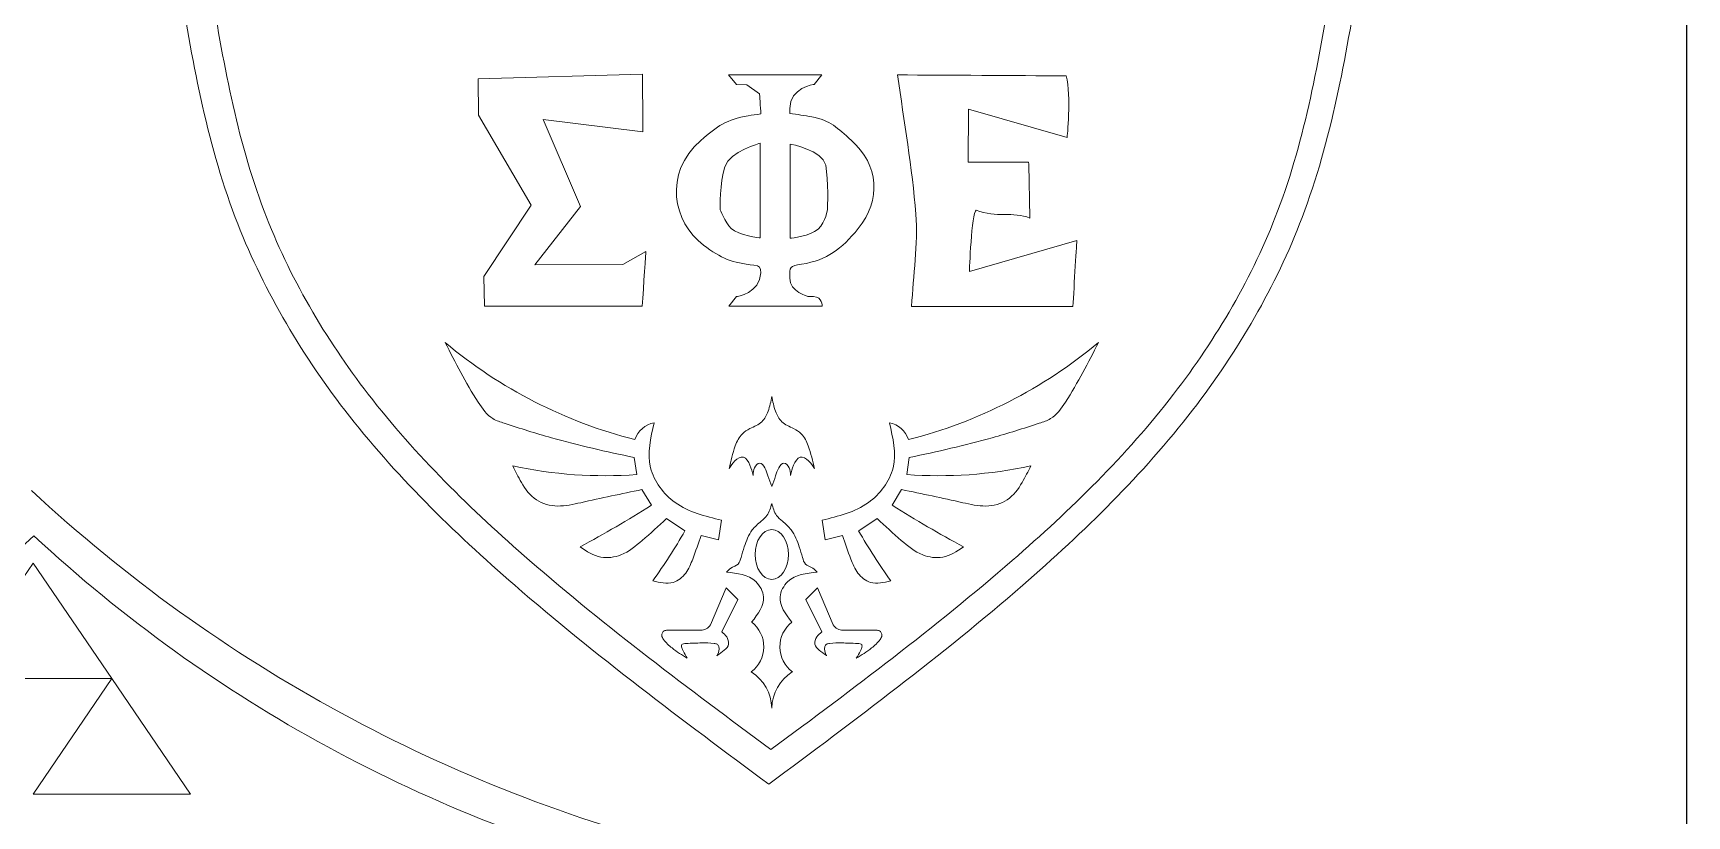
# Model space of a CAD drawing. Header units: inches. Extents: x 0 to 12, y 0 to 12.
# Drawn here: x 9.929 to 12, y 8.588 to 9.569 of the extents above; entities that cross this region are included whole.
import ezdxf

# ---------------------------------------------------------------- set-up
doc = ezdxf.new("R2010")
doc.units = ezdxf.units.IN
doc.header["$MEASUREMENT"] = 0

msp = doc.modelspace()

# ---------------------------------------------------------------- linework, layer by layer
at = {"color": 5, "lineweight": 0}
for p, q in [((10.6852, 9.0159), (10.682, 9.0371)), ((11.0232, 9.0159), (11.0264, 9.0371)), ((10.7034, 8.9773), (10.6916, 8.997)), ((11.005, 8.9773), (11.0168, 8.997)), ((10.7455, 8.9452), (10.7223, 8.9606)), ((10.7914, 8.9587), (10.7876, 8.934)), ((10.9171, 8.9587), (10.9209, 8.934)), ((10.963, 8.9452), (10.9862, 8.9606)), ((10.7876, 8.934), (10.7659, 8.9396)), ((10.9209, 8.934), (10.9426, 8.9396)), ((9.9293, 8.9049), (9.8309, 8.7602)), ((10.0278, 8.7602), (9.9293, 8.9049)), ((10.7773, 8.8275), (10.7971, 8.8738)), ((10.7971, 8.8738), (10.8116, 8.8594)), ((10.9113, 8.8738), (10.8968, 8.8594)), ((10.9312, 8.8275), (10.9113, 8.8738)), ((10.8116, 8.8594), (10.7915, 8.8186)), ((10.8968, 8.8594), (10.9169, 8.8186)), ((10.7235, 8.8208), (10.7652, 8.8208)), ((10.9849, 8.8208), (10.9432, 8.8208)), ((9.8309, 8.7602), (10.0278, 8.7602)), ((10.0278, 8.7602), (9.9293, 8.6154)), ((10.1262, 8.6154), (10.0278, 8.7602)), ((9.9293, 8.6154), (10.1262, 8.6154))]:
    msp.add_line(p, q, dxfattribs=at)
msp.add_lwpolyline([(0, 0), (12, 0), (12, 12), (0, 12)], close=True)
for centre, radius, start, end in [((10.8324, 9.6448), 0.604, 230.1334, 255.6659), ((10.876, 9.6448), 0.604, 284.3341, 309.8666), ((10.7134, 9.0492), 0.0322, 101.4674, 161.1937), ((10.995, 9.0492), 0.0322, 18.8063, 78.5326), ((10.645, 9.565), 0.5506, 257.9267, 274.1924), ((11.0634, 9.565), 0.5506, 265.8076, 282.0733), ((9.9119, 10.2318), 1.4833, 298.2597, 302.2494), ((11.7966, 10.2318), 1.4833, 237.7506, 241.7403), ((8.699, 10.2628), 1.8077, 284.1261, 312.9293), ((11.1615, 10.2628), 1.8077, 227.0707, 255.8739), ((10.0858, 9.3245), 0.7609, 324.5017, 330.1066), ((11.6226, 9.3245), 0.7609, 209.8934, 215.4983), ((10.765, 8.8354), 0.0146, 271.0459, 327.1361), ((10.805, 8.8), 0.0392, 306.8379, 52.1804), ((10.9035, 8.8), 0.0392, 127.8196, 233.1621), ((10.9435, 8.8354), 0.0146, 212.8639, 268.9541), ((10.7982, 8.7214), 0.0561, 1.9204, 57.3192), ((10.9102, 8.7214), 0.0561, 122.6808, 178.0796)]:
    msp.add_arc(centre, radius, start, end, dxfattribs=at)
at = {"color": 250, "lineweight": 0}
msp.add_arc((11.2235, 10.389), 1.9029, 227.0707, 255.8739, dxfattribs=at)
at = {"color": 5, "lineweight": 0}
msp.add_ellipse((10.8542, 8.9157), major_axis=(0, 0.0313), ratio=0.665933, dxfattribs=at)
at = {"color": 250, "lineweight": 0}
for points in [[(10.8504, 8.6278), (10.7422, 8.7083), (10.5524, 8.8495), (10.3154, 9.0805), (10.1618, 9.343), (10.1279, 9.5376), (10.1112, 9.6406)], [(10.8504, 8.6278), (10.9585, 8.7083), (11.1483, 8.8495), (11.3853, 9.0805), (11.5389, 9.343), (11.5728, 9.5376), (11.5895, 9.6406)]]:
    msp.add_open_spline(points, degree=3, knots=[0, 0, 0, 0, 0.0808468, 0.1419248, 0.197496, 0.2597021, 0.2597021, 0.2597021, 0.2597021], dxfattribs=at)
at = {"color": 5, "lineweight": 0}
for points, knots in [([(10.8531, 8.6712), (10.7504, 8.7476), (10.57, 8.8819), (10.3449, 9.1013), (10.199, 9.3506), (10.1668, 9.5355), (10.1509, 9.6333)], [0, 0, 0, 0, 0.0808468, 0.1419248, 0.197496, 0.2597021, 0.2597021, 0.2597021, 0.2597021]), ([(10.8531, 8.6712), (10.9558, 8.7476), (11.1362, 8.8819), (11.3613, 9.1013), (11.5072, 9.3506), (11.5394, 9.5355), (11.5553, 9.6333)], [0, 0, 0, 0, 0.0808468, 0.1419248, 0.197496, 0.2597021, 0.2597021, 0.2597021, 0.2597021]), ([(10.682, 9.0371), (10.6472, 9.0447), (10.5921, 9.0567), (10.5344, 9.0752), (10.5004, 9.0862), (10.4748, 9.1231), (10.458, 9.1562), (10.4453, 9.1812)], [0, 0, 0, 0, 0.02753964, 0.04351363, 0.0474821, 0.05463243, 0.07669562, 0.07669562, 0.07669562, 0.07669562]), ([(11.0264, 9.0371), (11.0612, 9.0447), (11.1163, 9.0567), (11.1741, 9.0752), (11.208, 9.0862), (11.2336, 9.1231), (11.2504, 9.1562), (11.2632, 9.1812)], [0, 0, 0, 0, 0.02753964, 0.04351363, 0.0474821, 0.05463243, 0.07669562, 0.07669562, 0.07669562, 0.07669562]), ([(10.8542, 9.1138), (10.853, 9.1075), (10.8509, 9.0963), (10.8426, 9.0801), (10.8284, 9.0746), (10.8149, 9.0665), (10.8063, 9.0481), (10.803, 9.0329), (10.801, 9.0234)], [0, 0, 0, 0, 0.00496667, 0.00889983, 0.01334248, 0.01630321, 0.02086423, 0.02843291, 0.02843291, 0.02843291, 0.02843291]), ([(10.8542, 9.1138), (10.8554, 9.1075), (10.8576, 9.0963), (10.8659, 9.0801), (10.88, 9.0746), (10.8935, 9.0665), (10.9021, 9.0481), (10.9054, 9.0329), (10.9075, 9.0234)], [0, 0, 0, 0, 0.00496667, 0.00889983, 0.01334248, 0.01630321, 0.02086423, 0.02843291, 0.02843291, 0.02843291, 0.02843291]), ([(10.7914, 8.9587), (10.7708, 8.9636), (10.7326, 8.9727), (10.6938, 9.0244), (10.7025, 9.0616), (10.707, 9.0808)], [0, 0, 0, 0, 0.01607831, 0.02987121, 0.04449574, 0.04449574, 0.04449574, 0.04449574]), ([(10.9171, 8.9587), (10.9376, 8.9636), (10.9758, 8.9727), (11.0147, 9.0244), (11.0059, 9.0616), (11.0014, 9.0808)], [0, 0, 0, 0, 0.01607831, 0.02987121, 0.04449574, 0.04449574, 0.04449574, 0.04449574]), ([(10.8308, 9.0148), (10.8298, 9.019), (10.8278, 9.0271), (10.82, 9.0411), (10.8068, 9.0333), (10.8029, 9.0267), (10.801, 9.0234)], [0, 0, 0, 0, 0.00351206, 0.00679766, 0.00978558, 0.01288207, 0.01288207, 0.01288207, 0.01288207]), ([(10.8542, 9.0007), (10.8525, 9.0052), (10.8494, 9.0132), (10.8468, 9.0234), (10.8392, 9.033), (10.8311, 9.024), (10.8309, 9.018), (10.8308, 9.0148)], [0, 0, 0, 0, 0.00367448, 0.00651244, 0.00872326, 0.0109429, 0.0134626, 0.0134626, 0.0134626, 0.0134626]), ([(10.8542, 9.0007), (10.8559, 9.0052), (10.859, 9.0132), (10.8616, 9.0234), (10.8692, 9.033), (10.8773, 9.024), (10.8775, 9.018), (10.8776, 9.0148)], [0, 0, 0, 0, 0.00367448, 0.00651244, 0.00872326, 0.0109429, 0.0134626, 0.0134626, 0.0134626, 0.0134626]), ([(10.8776, 9.0148), (10.8786, 9.019), (10.8806, 9.0271), (10.8884, 9.0411), (10.9016, 9.0333), (10.9055, 9.0267), (10.9075, 9.0234)], [0, 0, 0, 0, 0.00351206, 0.00679766, 0.00978558, 0.01288207, 0.01288207, 0.01288207, 0.01288207]), ([(10.6916, 8.997), (10.6661, 8.9917), (10.6311, 8.9844), (10.5869, 8.9741), (10.5571, 8.9815), (10.541, 9.0043), (10.5333, 9.0197), (10.5298, 9.0266)], [0, 0, 0, 0, 0.02023305, 0.02779216, 0.03497388, 0.04239776, 0.04841567, 0.04841567, 0.04841567, 0.04841567]), ([(11.0168, 8.997), (11.0423, 8.9917), (11.0773, 8.9844), (11.1215, 8.9741), (11.1513, 8.9815), (11.1674, 9.0043), (11.1751, 9.0197), (11.1786, 9.0266)], [0, 0, 0, 0, 0.02023305, 0.02779216, 0.03497388, 0.04239776, 0.04841567, 0.04841567, 0.04841567, 0.04841567]), ([(10.8542, 8.9795), (10.8527, 8.9742), (10.8503, 8.9656), (10.8395, 8.9563), (10.8271, 8.9454), (10.8205, 8.9281), (10.8161, 8.9139), (10.8132, 8.902), (10.8031, 8.8999), (10.799, 8.8954), (10.7973, 8.8936)], [0, 0, 0, 0, 0.00412311, 0.00675957, 0.01082209, 0.01687384, 0.02044886, 0.02277519, 0.025562, 0.02745838, 0.02745838, 0.02745838, 0.02745838]), ([(10.8542, 8.9795), (10.8557, 8.9742), (10.8581, 8.9656), (10.8689, 8.9563), (10.8813, 8.9454), (10.8879, 8.9281), (10.8923, 8.9139), (10.8952, 8.902), (10.9054, 8.8999), (10.9094, 8.8954), (10.9111, 8.8936)], [0, 0, 0, 0, 0.00412311, 0.00675957, 0.01082209, 0.01687384, 0.02044886, 0.02277519, 0.025562, 0.02745838, 0.02745838, 0.02745838, 0.02745838]), ([(10.7223, 8.9606), (10.7123, 8.9514), (10.6945, 8.935), (10.6688, 8.9138), (10.6381, 8.9094), (10.6225, 8.9197), (10.6142, 8.9253)], [0, 0, 0, 0, 0.01052872, 0.01884852, 0.02537562, 0.03288337, 0.03288337, 0.03288337, 0.03288337]), ([(10.9862, 8.9606), (10.9961, 8.9514), (11.0139, 8.935), (11.0396, 8.9138), (11.0704, 8.9094), (11.0859, 8.9197), (11.0943, 8.9253)], [0, 0, 0, 0, 0.01052872, 0.01884852, 0.02537562, 0.03288337, 0.03288337, 0.03288337, 0.03288337]), ([(10.7659, 8.9396), (10.7624, 8.9297), (10.7568, 8.9137), (10.748, 8.8917), (10.7295, 8.8768), (10.714, 8.8805), (10.7053, 8.8826)], [0, 0, 0, 0, 0.00813648, 0.01321573, 0.01827977, 0.02485473, 0.02485473, 0.02485473, 0.02485473]), ([(10.9426, 8.9396), (10.946, 8.9297), (10.9516, 8.9137), (10.9604, 8.8917), (10.979, 8.8768), (10.9944, 8.8805), (11.0031, 8.8826)], [0, 0, 0, 0, 0.00813648, 0.01321573, 0.01827977, 0.02485473, 0.02485473, 0.02485473, 0.02485473]), ([(10.829, 8.8309), (10.8369, 8.8412), (10.8498, 8.8577), (10.8322, 8.8898), (10.811, 8.8921), (10.7973, 8.8936)], [0, 0, 0, 0, 0.00906876, 0.01459213, 0.02458282, 0.02458282, 0.02458282, 0.02458282]), ([(10.8794, 8.8309), (10.8715, 8.8412), (10.8587, 8.8577), (10.8762, 8.8898), (10.8974, 8.8921), (10.9111, 8.8936)], [0, 0, 0, 0, 0.00906876, 0.01459213, 0.02458282, 0.02458282, 0.02458282, 0.02458282]), ([(10.7484, 8.7856), (10.7419, 8.7897), (10.7311, 8.7965), (10.7204, 8.8063), (10.7153, 8.8144), (10.7184, 8.8206), (10.7221, 8.8207), (10.7235, 8.8208)], [0, 0, 0, 0, 0.00596177, 0.00986587, 0.01130521, 0.01296865, 0.01403095, 0.01403095, 0.01403095, 0.01403095]), ([(10.7484, 8.7856), (10.7466, 8.7887), (10.744, 8.7931), (10.7414, 8.7985), (10.7407, 8.804), (10.7529, 8.8044), (10.7647, 8.805), (10.7779, 8.8051), (10.7859, 8.8037), (10.7896, 8.7979), (10.7876, 8.7924), (10.7856, 8.7889)], [0, 0, 0, 0, 0.00278599, 0.00388366, 0.00486863, 0.00626844, 0.01134116, 0.01538852, 0.01640716, 0.01732059, 0.0203083, 0.0203083, 0.0203083, 0.0203083]), ([(10.7915, 8.8186), (10.7938, 8.8168), (10.7985, 8.813), (10.8029, 8.7989), (10.7911, 8.7937), (10.7858, 8.7891), (10.7856, 8.7889)], [0, 0, 0, 0, 0.002263082, 0.004672888, 0.009805081, 0.009973743, 0.009973743, 0.009973743, 0.009973743]), ([(10.9169, 8.8186), (10.9146, 8.8168), (10.9099, 8.813), (10.9055, 8.7989), (10.9173, 8.7937), (10.9226, 8.7891), (10.9228, 8.7889)], [0, 0, 0, 0, 0.002263082, 0.004672888, 0.009805081, 0.009973743, 0.009973743, 0.009973743, 0.009973743]), ([(10.96, 8.7856), (10.9618, 8.7887), (10.9644, 8.7931), (10.967, 8.7985), (10.9677, 8.804), (10.9555, 8.8044), (10.9438, 8.805), (10.9305, 8.8051), (10.9225, 8.8037), (10.9188, 8.7979), (10.9208, 8.7924), (10.9228, 8.7889)], [0, 0, 0, 0, 0.00278599, 0.00388366, 0.00486863, 0.00626844, 0.01134116, 0.01538852, 0.01640716, 0.01732059, 0.0203083, 0.0203083, 0.0203083, 0.0203083]), ([(10.96, 8.7856), (10.9665, 8.7897), (10.9774, 8.7965), (10.988, 8.8063), (10.9932, 8.8144), (10.99, 8.8206), (10.9863, 8.8207), (10.9849, 8.8208)], [0, 0, 0, 0, 0.00596177, 0.00986587, 0.01130521, 0.01296865, 0.01403095, 0.01403095, 0.01403095, 0.01403095])]:
    msp.add_open_spline(points, degree=3, knots=knots, dxfattribs=at)
at = {"color": 2, "lineweight": 0}
for points, knots in [([(10.568, 9.4608), (10.568, 9.4608), (10.6145, 9.3519), (10.6145, 9.3519), (10.6145, 9.3519), (10.5577, 9.2785), (10.5577, 9.2785), (10.5577, 9.2785), (10.6678, 9.2792), (10.6678, 9.2792), (10.6678, 9.2792), (10.6966, 9.2954), (10.6966, 9.2954), (10.6966, 9.2954), (10.6937, 9.2516), (10.692, 9.2268), (10.619, 9.2268), (10.4945, 9.2268), (10.4945, 9.2268), (10.4945, 9.2268), (10.4937, 9.2642), (10.4937, 9.2642), (10.4937, 9.2642), (10.5528, 9.3533), (10.5528, 9.3533), (10.5528, 9.3533), (10.4872, 9.466), (10.4872, 9.466), (10.4872, 9.466), (10.4866, 9.5118), (10.4866, 9.5118), (10.4866, 9.5118), (10.6925, 9.5175), (10.6925, 9.5175), (10.6925, 9.4934), (10.6926, 9.4694), (10.6926, 9.4453), (10.6926, 9.4453), (10.568, 9.4608), (10.568, 9.4608)], [0, 0, 0, 0, 1, 1, 1, 2, 2, 2, 3, 3, 3, 4, 4, 4, 5, 5, 5, 6, 6, 6, 7, 7, 7, 8, 8, 8, 9, 9, 9, 10, 10, 10, 11, 11, 11, 12, 12, 12, 13, 13, 13, 13]), ([(10.9167, 9.5168), (10.9167, 9.5168), (10.9072, 9.5046), (10.9072, 9.5046), (10.9072, 9.5046), (10.8765, 9.5006), (10.8767, 9.4745), (10.8767, 9.4727), (10.8767, 9.4708), (10.8767, 9.4684), (10.8862, 9.4669), (10.8954, 9.4658), (10.9045, 9.464), (10.9277, 9.4595), (10.9363, 9.4504), (10.9539, 9.4345), (10.9883, 9.4035), (10.9916, 9.36), (10.9624, 9.3241), (10.9409, 9.2977), (10.9243, 9.2851), (10.8915, 9.2793), (10.8766, 9.2767), (10.8766, 9.277), (10.8767, 9.2619), (10.8769, 9.2449), (10.8994, 9.2389), (10.8994, 9.2389), (10.8994, 9.2389), (10.9041, 9.2388), (10.9064, 9.2388), (10.9182, 9.2387), (10.9171, 9.2267), (10.9171, 9.2267), (10.9171, 9.2267), (10.8005, 9.2267), (10.8005, 9.2267), (10.8005, 9.2267), (10.8101, 9.2388), (10.8101, 9.2388), (10.8101, 9.2388), (10.8401, 9.2431), (10.8404, 9.2687), (10.8405, 9.2751), (10.8394, 9.2775), (10.8319, 9.2782), (10.8048, 9.2809), (10.7911, 9.2866), (10.7687, 9.3033), (10.7307, 9.3318), (10.7181, 9.3928), (10.7652, 9.4344), (10.7858, 9.4525), (10.798, 9.4609), (10.8246, 9.4654), (10.8294, 9.4662), (10.8343, 9.4667), (10.8406, 9.4676), (10.8401, 9.476), (10.8389, 9.4928), (10.8389, 9.4928), (10.8389, 9.4928), (10.8229, 9.5041), (10.8229, 9.5041), (10.8229, 9.5041), (10.8102, 9.5046), (10.8102, 9.5046), (10.8102, 9.5046), (10.8002, 9.5168), (10.8002, 9.5168), (10.8002, 9.5168), (10.9167, 9.5168), (10.9167, 9.5168)], [0, 0, 0, 0, 1, 1, 1, 2, 2, 2, 3, 3, 3, 4, 4, 4, 5, 5, 5, 6, 6, 6, 7, 7, 7, 8, 8, 8, 9, 9, 9, 10, 10, 10, 11, 11, 11, 12, 12, 12, 13, 13, 13, 14, 14, 14, 15, 15, 15, 16, 16, 16, 17, 17, 17, 18, 18, 18, 19, 19, 19, 20, 20, 20, 21, 21, 21, 22, 22, 22, 23, 23, 23, 24, 24, 24, 24]), ([(11.2228, 9.5155), (11.2292, 9.4895), (11.224, 9.4383), (11.224, 9.4383), (11.224, 9.4383), (11.1006, 9.4738), (11.1006, 9.4738), (11.1006, 9.4738), (11.1002, 9.4072), (11.1002, 9.4072), (11.1002, 9.4072), (11.1758, 9.4072), (11.1758, 9.4072), (11.1758, 9.4072), (11.1773, 9.3508), (11.1773, 9.3372), (11.1563, 9.346), (11.1352, 9.3368), (11.1102, 9.3473), (11.1042, 9.3436), (11.1016, 9.2703), (11.1016, 9.2703), (11.1016, 9.2703), (11.2361, 9.3093), (11.2361, 9.3093), (11.2361, 9.3093), (11.2327, 9.2509), (11.2312, 9.2264), (11.1568, 9.2264), (11.087, 9.2264), (11.0292, 9.2264), (11.0314, 9.2658), (11.0374, 9.3042), (11.0345, 9.342), (11.0301, 9.4004), (11.0197, 9.4584), (11.0118, 9.5165), (11.0761, 9.5165), (11.1585, 9.5155), (11.2228, 9.5155)], [0, 0, 0, 0, 1, 1, 1, 2, 2, 2, 3, 3, 3, 4, 4, 4, 5, 5, 5, 6, 6, 6, 7, 7, 7, 8, 8, 8, 9, 9, 9, 10, 10, 10, 11, 11, 11, 12, 12, 12, 13, 13, 13, 13]), ([(10.8398, 9.4309), (10.8398, 9.4309), (10.8018, 9.4213), (10.7954, 9.4015), (10.7889, 9.3818), (10.7895, 9.3484), (10.7895, 9.3484), (10.7895, 9.3484), (10.795, 9.3325), (10.8035, 9.324), (10.8121, 9.3155), (10.8398, 9.3124), (10.8398, 9.3124), (10.8398, 9.3124), (10.8398, 9.4309), (10.8398, 9.4309)], [0, 0, 0, 0, 1, 1, 1, 2, 2, 2, 3, 3, 3, 4, 4, 4, 5, 5, 5, 5]), ([(10.8774, 9.3121), (10.8792, 9.3121), (10.9022, 9.3145), (10.9121, 9.3234), (10.922, 9.3324), (10.9239, 9.3486), (10.9239, 9.3486), (10.9239, 9.3486), (10.9254, 9.3846), (10.9217, 9.4035), (10.918, 9.4224), (10.8774, 9.4298), (10.8774, 9.4298), (10.8774, 9.4298), (10.8774, 9.3666), (10.8774, 9.3121)], [0, 0, 0, 0, 1, 1, 1, 2, 2, 2, 3, 3, 3, 4, 4, 4, 5, 5, 5, 5])]:
    msp.add_open_spline(points, degree=3, knots=knots, dxfattribs=at)

doc.saveas('drawing.dxf')
